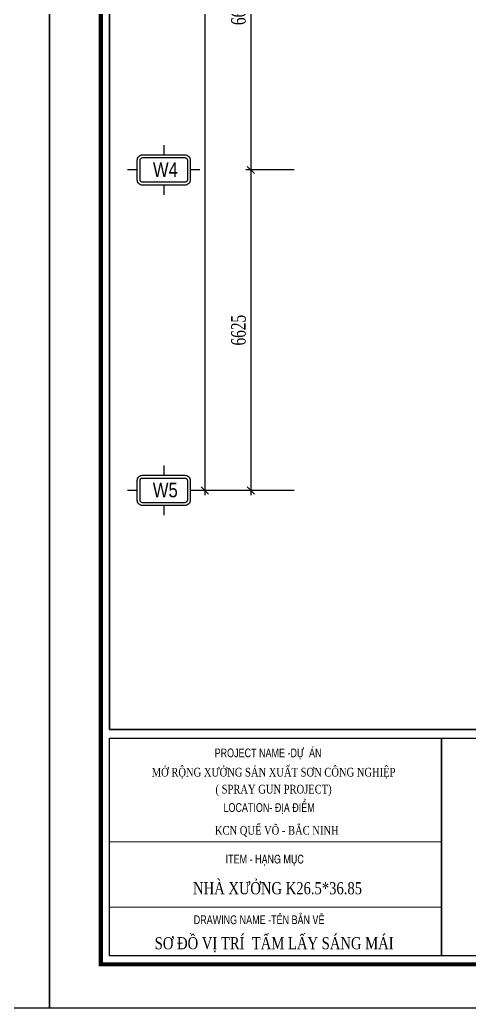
# Model space of a CAD drawing. Header units: inches. Extents: x 315041 to 662841, y -45540 to -35018.
# Drawn here: x 331979.3 to 332072.3, y -36581.1 to -36376.8 of the extents above; entities that cross this region are included whole.
import ezdxf
from ezdxf.enums import TextEntityAlignment as Align

# ---------------------------------------------------------------- set-up
doc = ezdxf.new("R2010")
doc.units = ezdxf.units.IN
doc.header["$MEASUREMENT"] = 0
for name, color, linetype in [('2', 2, 'Continuous'), ('3', 3, 'Continuous'), ('7', 7, 'Continuous'), ('8', 8, 'Continuous'), ('BAO KHUNG', 31, 'Continuous')]:
    doc.layers.add(name, color=color, linetype=linetype)
doc.layers.add('Cover text', color=7, linetype='Continuous', true_color=0x52370f)
doc.layers.add('S-Hatch', color=8, linetype='Continuous', lineweight=9)
doc.styles.add('hx2', font='VHARIALN.TTF')
doc.styles.add('ST1', font='times.ttf', dxfattribs={"width": 0.7})
doc.styles.add('ST3', font='times.ttf', dxfattribs={"width": 0.8})
doc.styles.get("Standard").update_dxf_attribs({"font": 'VHARIALN.TTF'})
doc.dimstyles.new('100', dxfattribs={"dimtxt": 3, "dimasz": 1.5, "dimexe": 1, "dimexo": 0, "dimgap": 1, "dimtad": 1, "dimdec": 0, "dimlfac": 100, "dimzin": 0, "dimdsep": 46, "dimtxsty": 'ST1', "dimblk": 'OBLIQUE', "dimcen": 1, "dimdle": 1, "dimclrd": 8, "dimclre": 8, "dimclrt": 3, "dimadec": 0, "dimazin": 0, "dimtfac": 1, "dimtdec": 0, "dimtix": 1, "dimtmove": 1, "dimatfit": 3, "dimfxl": 0, "dimtfill": 1, "dimtolj": 1, "dimtzin": 0, "dimlwd": -1, "dimlwe": -1, "dimarcsym": 1})

# ---------------------------------------------------------------- blocks, each defined once
blk = doc.blocks.new('A$C75D82031')
at = {"layer": '2', "color": 157, "linetype": 'Continuous'}
blk.add_lwpolyline([(0, 420), (594, 420), (594, 0), (0, 0)], close=True, dxfattribs=at)
at = {"layer": '7', "color": 147, "linetype": 'Continuous'}
blk.add_lwpolyline([(12.33, 57.61), (581.67, 57.61), (581.67, 409.19), (12.33, 409.19)], close=True, dxfattribs=at)
at = {"layer": 'BAO KHUNG', "color": 167, "linetype": 'Continuous', "const_width": 0.871}
blk.add_lwpolyline([(10.59, 9.07), (583.41, 9.07), (583.41, 410.93), (10.59, 410.93)], close=True, dxfattribs=at)
at = {"layer": 'BAO KHUNG', "color": 7}
for points in [[(12.33, 55.81), (80.92, 55.81), (80.92, 10.81), (12.33, 10.81)], [(80.92, 55.81), (144.95, 55.81), (144.95, 10.81), (80.92, 10.81)]]:
    blk.add_lwpolyline(points, close=True, dxfattribs=at)
at = {"layer": 'S-Hatch'}
for p, q in [((12.33, 34.43), (80.92, 34.43)), ((80.92, 20.88), (12.33, 20.88))]:
    blk.add_line(p, q, dxfattribs=at)
at = {"layer": 'BAO KHUNG', "color": 7, "linetype": 'Continuous', "width": 0.9}
for s, p in [('PROJECT NAME -Dù  ÁN ', (45.37, 51.89)), ('LOCATION- §ÞA §IÓM', (45.32, 40.59))]:
    blk.add_text(s, height=1.8, dxfattribs=at).set_placement(p, align=Align.CENTER)
for s, p in [('ITEM - H¹NG MôC', (36.35, 29.93)), ('DRAWING NAME -T£N B¶N VÏ', (29.76, 17.39))]:
    blk.add_text(s, height=1.8, dxfattribs=at).set_placement(p)
at = {"layer": 'Cover text', "linetype": 'Continuous', "style": 'ST3', "width": 0.8}
for s, p in [('MỞ RỘNG XƯỞNG SẢN XUẤT SƠN CÔNG NGHIỆP', (46.25, 47.9)), ('( SPRAY GUN PROJECT)', (46.25, 44.39)), (' KCN QUẾ VÕ - BẮC NINH', (46.64, 35.87))]:
    blk.add_text(s, height=1.8, dxfattribs=at).set_placement(p, align=Align.CENTER)
blk = doc.blocks.new('TENTRUC')
at = {"layer": '7'}
for p, q in [((0, 8.27), (0, 10.26)), ((-7.48, 5.13), (-5.48, 5.13)), ((5.48, 5.13), (7.48, 5.13)), ((0, 0), (0, 2))]:
    blk.add_line(p, q, dxfattribs=at)
blk.add_lwpolyline([(-4.36, 8.27), (4.36, 8.27, -0.414214), (5.48, 7.14), (5.48, 3.12, -0.414214), (4.36, 2), (-4.36, 2, -0.414214), (-5.48, 3.12), (-5.48, 7.14, -0.414214)], format="xyb", close=True, dxfattribs=at)
at = {"layer": '8', "ltscale": 15}
blk.add_lwpolyline([(-4.36, 7.68), (4.36, 7.68, -0.414214), (4.9, 7.14), (4.9, 3.12, -0.414214), (4.36, 2.58), (-4.36, 2.58, -0.414214), (-4.9, 3.12), (-4.9, 7.14, -0.414214)], format="xyb", close=True, dxfattribs=at)
at = {"layer": '3', "style": 'hx2'}
blk.add_attdef('TR', text='', height=2.9, dxfattribs=at).set_placement((-0.16, 3.83), align=Align.CENTER)
blk = doc.blocks.new('_Oblique')
at = {"color": 0, "linetype": 'ByBlock', "lineweight": -2}
blk.add_line((-0.5, -0.5), (0.5, 0.5), dxfattribs=at)
blk = doc.blocks.new('*D812')
at = {"color": 8, "linetype": 'Continuous', "transparency": 16777216}
for p, q in [((331966.05, -37599.92), (331956.12, -37599.92)), ((331957.12, -37598.92), (331957.12, -37667.17)), ((331966.05, -37666.17), (331956.12, -37666.17))]:
    blk.add_line(p, q, dxfattribs=at)
at = {"layer": 'Defpoints', "color": 0, "transparency": 16777216}
for p in [(331966.05, -37599.92), (331957.12, -37666.17), (331966.05, -37666.17)]:
    blk.add_point(p, dxfattribs=at)
at = {"color": 8, "transparency": 16777216, "xscale": 1.5, "yscale": 1.5, "zscale": 1.5}
for p, rotation in [((331957.12, -37599.92), 90), ((331957.12, -37666.17), 270)]:
    blk.add_blockref('_Oblique', p, dxfattribs=dict(at, rotation=rotation))
at = {"color": 3, "transparency": 16777216, "insert": (331954.59, -37633.04), "char_height": 3, "attachment_point": 5, "rotation": 90, "style": 'ST1', "bg_fill": 3, "box_fill_scale": 1.25, "bg_fill_color": 256, "bg_fill_true_color": 13158600, "bg_fill_transparency": 0}
blk.add_mtext('\\A1;6625', dxfattribs=at)
blk = doc.blocks.new('*D813')
at = {"color": 8, "linetype": 'Continuous', "transparency": 16777216}
for p, q in [((331957.12, -37665.17), (331957.12, -37733.42)), ((331966.05, -37666.17), (331956.12, -37666.17)), ((331966.05, -37732.42), (331956.12, -37732.42))]:
    blk.add_line(p, q, dxfattribs=at)
at = {"layer": 'Defpoints', "color": 0, "transparency": 16777216}
for p in [(331966.05, -37666.17), (331957.12, -37732.42), (331966.05, -37732.42)]:
    blk.add_point(p, dxfattribs=at)
at = {"color": 8, "transparency": 16777216, "xscale": 1.5, "yscale": 1.5, "zscale": 1.5}
for p, rotation in [((331957.12, -37666.17), 90), ((331957.12, -37732.42), 270)]:
    blk.add_blockref('_Oblique', p, dxfattribs=dict(at, rotation=rotation))
at = {"color": 3, "transparency": 16777216, "insert": (331954.59, -37699.29), "char_height": 3, "attachment_point": 5, "rotation": 90, "style": 'ST1', "bg_fill": 3, "box_fill_scale": 1.25, "bg_fill_color": 256, "bg_fill_true_color": 13158600, "bg_fill_transparency": 14991844}
blk.add_mtext('\\A1;6625', dxfattribs=at)
blk = doc.blocks.new('*D814')
at = {"color": 8, "linetype": 'Continuous', "transparency": 16777216}
for p, q in [((331965.98, -37467.37), (331946.63, -37467.37)), ((331947.63, -37466.37), (331947.63, -37733.42)), ((331965.98, -37732.42), (331946.63, -37732.42))]:
    blk.add_line(p, q, dxfattribs=at)
at = {"layer": 'Defpoints', "color": 0, "transparency": 16777216}
for p in [(331965.98, -37467.37), (331947.63, -37732.42), (331965.98, -37732.42)]:
    blk.add_point(p, dxfattribs=at)
at = {"color": 8, "transparency": 16777216, "xscale": 1.5, "yscale": 1.5, "zscale": 1.5}
for p, rotation in [((331947.63, -37467.37), 90), ((331947.63, -37732.42), 270)]:
    blk.add_blockref('_Oblique', p, dxfattribs=dict(at, rotation=rotation))
at = {"color": 3, "transparency": 16777216, "insert": (331945.11, -37599.89), "char_height": 3, "attachment_point": 5, "rotation": 90, "style": 'ST1', "bg_fill": 3, "box_fill_scale": 1.25, "bg_fill_color": 256, "bg_fill_true_color": 13158600, "bg_fill_transparency": 0}
blk.add_mtext('\\A1;26505', dxfattribs=at)
blk = doc.blocks.new('A$C66BB428B')
at = {"color": 8}
blk.add_lwpolyline([(0, 351.58), (569.338, 351.58), (569.338, 0), (0, 0)], close=True, dxfattribs=at)
at = {"layer": '3'}
ref = blk.add_blockref('TENTRUC', (11.24, 120.83), dxfattribs=dict(at, rotation=180))
ref.add_attrib('TR', 'w4', dxfattribs={"layer": '0', "height": 3, "style": 'hx2'}).set_placement((11.579, 114.277), align=Align.CENTER)
ref = blk.add_blockref('TENTRUC', (11.24, 54.582), dxfattribs=dict(at, rotation=180))
ref.add_attrib('TR', 'w5', dxfattribs={"layer": '0', "height": 3, "style": 'hx2'}).set_placement((11.552, 48.029), align=Align.CENTER)
at = {"color": 8}
dim = blk.add_linear_dim(base=(29.205, 115.698), p1=(38.132, 181.948), p2=(38.132, 115.698), angle=90, dimstyle='100', dxfattribs=at)
dim.commit()
dim.dimension.update_dxf_attribs({"geometry": '*D812', "text_midpoint": (26.679, 148.823), "insert": (-331927.914, 37781.865)})
dim = blk.add_linear_dim(base=(29.205, 49.45), p1=(38.132, 115.698), p2=(38.132, 49.45), angle=90, dimstyle='100', dxfattribs=at)
dim.commit()
dim.dimension.update_dxf_attribs({"geometry": '*D813', "text_midpoint": (26.679, 82.574), "insert": (-331927.914, 37781.865)})
dim = blk.add_linear_dim(base=(19.718, 49.45), p1=(38.067, 314.498), p2=(38.067, 49.45), angle=90, dimstyle='100', dxfattribs=at)
dim.commit()
dim.dimension.update_dxf_attribs({"geometry": '*D814', "text_midpoint": (17.192, 181.974), "insert": (-331927.914, 37781.865)})

msp = doc.modelspace()

# ---------------------------------------------------------------- block references
at = {"color": 1}
msp.add_blockref('A$C75D82031', (331391.4423, -36581.1298), dxfattribs=at)
at = {"color": 9}
msp.add_blockref('A$C66BB428B', (331997.7735, -36523.5197), dxfattribs=at)

# ---------------------------------------------------------------- texts
at = {"color": 3, "linetype": 'Continuous', "style": 'ST3', "width": 0.8}
for s, p in [('NHÀ XƯỞNG K26.5*36.85', (332015.0634, -36557.5638)), ('SƠ ĐỒ VỊ TRÍ  TẤM LẤY SÁNG MÁI', (332007.1384, -36568.9325))]:
    msp.add_text(s, height=2.5, dxfattribs=at).set_placement(p)

# ---------------------------------------------------------------- next in the draw order: block references
at = {"color": 1}
msp.add_blockref('A$C75D82031', (331985.4423, -36581.1298), dxfattribs=at)

doc.saveas('drawing.dxf')
